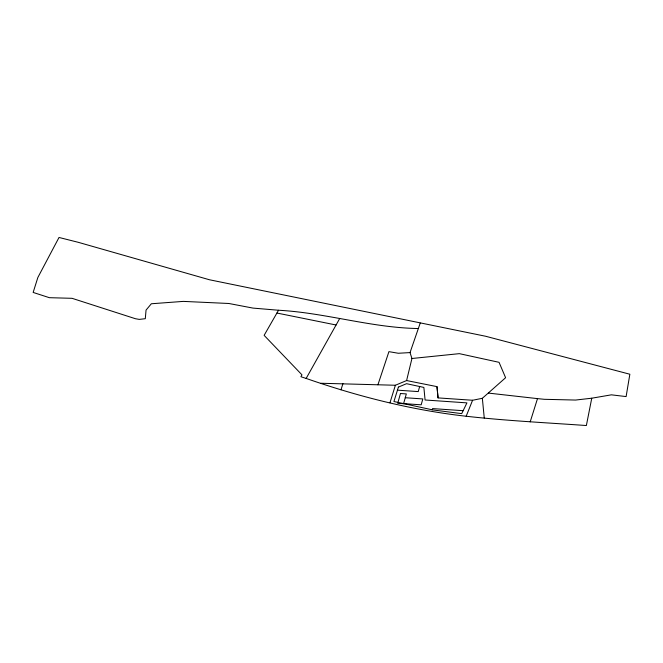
<?xml version="1.0" encoding="UTF-8"?>
<svg xmlns="http://www.w3.org/2000/svg" width="663" height="663" viewBox="0 0 663 663"><rect width="100%" height="100%" fill="white"/><g stroke="black" fill="none" stroke-linecap="round" stroke-linejoin="round"><path stroke-width="0.99" d="M278.518 310.243L252.943 308.088L228.843 303.488L183.361 301.392L151.346 303.762L146.051 310.093L145.296 318.696L139.255 319.392L135.459 318.729L72.068 298.317L49.369 297.687L33.15 292.433L37.866 277.457L59.015 237.47L78.168 242.285L209.45 279.761L485.639 336.257L629.85 374.23L626.112 396.582L611.394 394.833L591.761 398.206L586.365 425.53C546.279 422.704 506.093 420.74 466.147 416.24C411.566 410.124 357.97 396.457 306.149 378.44L300.919 376.733L301.972 374.844L264.123 335.354L278.518 310.243C325.583 312.779 371.098 327.771 418.336 328.533M320.925 383.264L395.38 385.253L406.601 380.554L411.938 358.501L410.041 352.583L420.226 323.063M419.662 386.521L418.237 391.593L397.452 390.159M432.226 409.8L432.566 408.59L463.139 410.695M389.96 402.781L395.38 385.253M530.193 421.867L537.502 398.62L544.348 399.308L575.583 400.054L591.761 398.206M340.989 389.811L342.953 383.595M377.918 384.789L388.932 351.647L398.33 353.263L410.041 352.583M466.164 416.248L472.578 400.27L482.349 398.289L505.604 377.719L499.057 362.321L459.351 353.652L411.938 358.501M306.149 378.44L339.663 318.58M472.586 400.261L438.044 397.899L436.983 386.628L406.601 380.554M405.259 397.725L422.828 398.935L421.171 404.82L403.601 403.618M488.449 393.093L537.502 398.62M276.919 313.035L336.066 324.994M482.349 398.289L484.263 418.038M436.983 386.628L438.069 397.883M400.469 393.515L397.709 403.328L403.568 403.734L406.328 393.921L400.469 393.515M398.397 387.101L393.938 401.529L432.806 409.925L461.713 413.637L466.934 402.872L425.082 399.988L423.872 387.432L406.552 383.686L398.397 387.101"/></g></svg>
